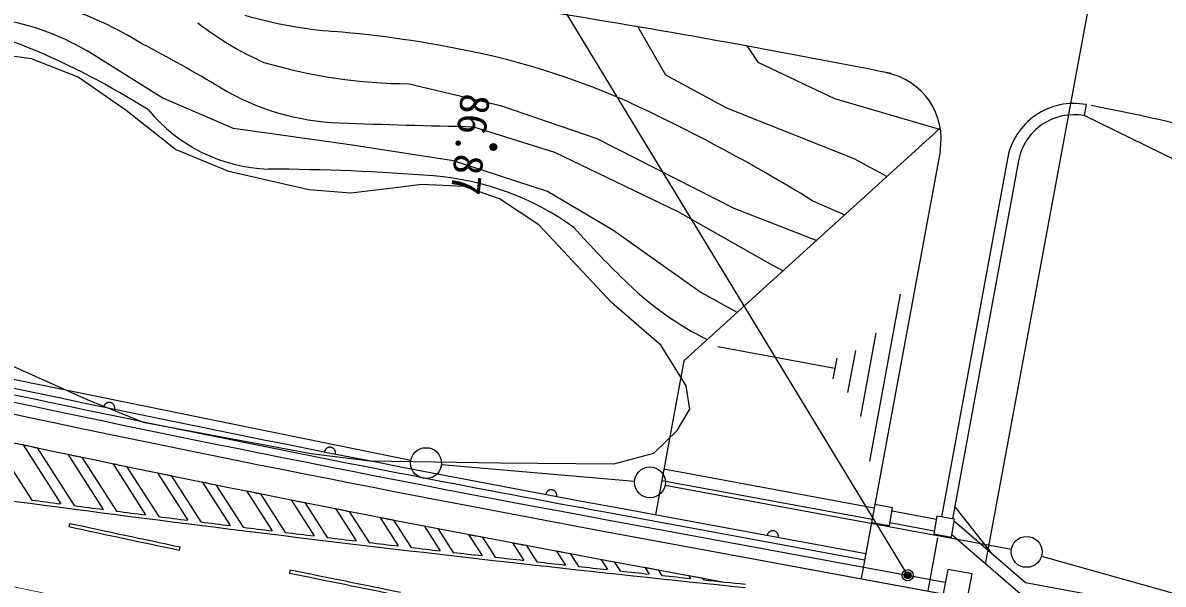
# Model space of a CAD drawing. Units: millimetres, scale not verified. Extents: x 40000 to 680000, y 20000 to 380000.
# Drawn here: x 429847 to 480462, y 291875 to 316791 of the extents above; entities that cross this region are included whole.
import ezdxf
from ezdxf.enums import TextEntityAlignment as Align

# ---------------------------------------------------------------- set-up
doc = ezdxf.new("R2010")
doc.units = ezdxf.units.MM
doc.header["$LTSCALE"] = 1000
doc.header["$PDMODE"] = 32
doc.header["$PDSIZE"] = 500
doc.linetypes.add('CHAIN', pattern=[18.5, 12, -1.5, 3.5, -1.5])
for name, color, linetype, lineweight in [('M-BGD', 7, 'Continuous', 25), ('M-BMK', 2, 'CHAIN', 13), ('M-STR-STRC', 7, 'Continuous', 25)]:
    doc.layers.add(name, color=color, linetype=linetype, lineweight=lineweight)
doc.styles.add('ＭＳ ゴシック', font='')
doc.styles.get('ＭＳ ゴシック').set_extended_font_data('MS Gothic')

msp = doc.modelspace()

# ---------------------------------------------------------------- linework, layer by layer
at = {"layer": 'M-BGD'}
for p, q in [((472569, 292764), (479867, 332059)), ((477044, 313162), (476954, 312671)), ((459183, 301784), (470570, 312108)), ((470530, 312072), (470577, 312058)), ((470530, 312072), (470577, 312058)), ((450765, 311342), (450701, 311216)), ((470559, 311082), (467060, 292123)), ((473549, 310757), (470616, 294863)), ((474041, 310666), (471108, 294772)), ((464873, 308911), (466335, 308269)), ((464873, 308911), (466335, 308269)), ((470144, 308940), (470161, 308931)), ((470144, 308940), (470161, 308931)), ((468793, 304746), (467426, 297336)), ((467710, 303030), (467027, 299325)), ((465886, 301451), (460699, 302408)), ((466798, 302241), (466457, 300388)), ((459183, 301784), (457923, 294958)), ((465972, 301914), (465801, 300988)), ((428997, 301062), (447071, 297384)), ((428486, 298352), (430241, 295611)), ((429860, 298060), (431539, 295439)), ((430478, 297930), (432123, 295362)), ((431851, 297641), (433419, 295193)), ((432468, 297512), (434002, 295117)), ((433838, 297227), (435296, 294950)), ((448429, 297188), (456997, 296455)), ((434454, 297099), (435878, 294876)), ((435822, 296818), (437171, 294711)), ((436437, 296692), (437752, 294638)), ((458298, 296993), (467641, 295269)), ((437803, 296413), (439044, 294476)), ((438417, 296289), (439624, 294404)), ((458204, 296482), (467546, 294758)), ((458357, 296272), (473724, 293436)), ((439781, 296013), (440914, 294245)), ((440394, 295890), (441494, 294173)), ((441756, 295619), (442782, 294017)), ((442368, 295497), (443361, 293947)), ((443727, 295228), (444647, 293793)), ((444339, 295108), (445226, 293724)), ((455736, 295362), (467265, 293234)), ((468427, 295124), (470394, 294761)), ((471207, 295307), (472809, 293275)), ((445696, 294843), (446510, 293572)), ((446307, 294724), (447088, 293504)), ((455625, 294762), (470792, 291963)), ((468333, 294613), (470300, 294250)), ((471192, 294673), (474345, 291948)), ((431929, 294576), (431897, 294429)), ((447662, 294462), (448371, 293355)), ((448271, 294345), (448948, 293288)), ((449625, 294086), (450230, 293142)), ((455531, 294250), (486221, 288587)), ((455531, 294250), (470697, 291452)), ((471082, 294081), (474112, 291462)), ((450233, 293970), (450806, 293076)), ((451584, 293715), (452086, 292932)), ((452192, 293600), (452661, 292868)), ((470444, 293929), (470010, 291579)), ((436819, 293535), (436788, 293388)), ((453541, 293348), (453940, 292726)), ((454148, 293235), (454515, 292663)), ((475061, 293125), (486304, 289958)), ((455304, 293021), (456101, 292874)), ((455304, 293021), (460990, 291972)), ((455495, 292986), (455792, 292523)), ((456101, 292874), (456366, 292461)), ((457448, 292626), (458054, 292514)), ((457448, 292626), (457641, 292324)), ((441714, 292518), (441684, 292371)), ((458054, 292514), (458214, 292263)), ((459401, 292265), (460007, 292153)), ((459401, 292265), (459488, 292128)), ((460007, 292153), (460061, 292068)), ((474345, 291948), (486232, 289755))]:
    msp.add_line(p, q, dxfattribs=at)
for points in [[(457144, 316616), (458374, 314489), (461087, 313017), (466727, 310769), (468215, 309973)], [(457144, 316616), (458374, 314489), (461087, 313017), (466727, 310769), (468215, 309973)], [(428212, 302078), (432709, 300077), (435185, 299072), (442652, 297680), (445247, 297352), (451022, 297268), (456079, 297221), (457861, 297692), (458890, 298691), (459448, 299637), (459288, 300677), (458186, 302470), (455969, 304377), (452752, 307831), (451001, 308972), (449435, 309521), (447564, 309615), (446131, 309435), (444403, 309228), (442539, 309375), (438988, 310188), (436624, 311175), (434434, 312894), (432305, 314380), (430237, 315196), (428146, 315470)], [(461560, 303940), (459892, 304854), (456040, 307593), (453142, 309307), (448965, 310671), (444464, 311353), (439205, 312096), (436034, 313467), (432937, 315396)], [(461982, 315762), (462469, 315050), (465877, 313432), (470530, 312072)], [(461982, 315762), (462469, 315050), (465877, 313432), (470530, 312072)], [(446993, 314087), (451056, 313122), (455323, 311661), (461406, 308569), (465084, 307135)], [(488193, 289393), (493648, 291433), (495244, 292637), (496506, 294298), (497162, 296096), (497294, 302787), (496114, 304999), (494554, 306135), (488956, 307978), (486551, 308454), (481765, 310324), (476953, 312671)], [(449852, 312181), (453445, 311046), (458925, 308422), (463120, 306032), (463588, 305779)], [(467211, 292939), (455682, 295067), (455167, 295162), (454652, 295257), (454137, 295353), (453622, 295449), (453107, 295545), (452592, 295642), (452077, 295739), (451563, 295836), (451048, 295933), (450533, 296031), (450019, 296129), (449504, 296227), (448990, 296325), (448475, 296424), (447961, 296523), (447447, 296622), (446932, 296722), (446418, 296821), (445904, 296922), (445390, 297022), (444876, 297123), (444362, 297223), (443848, 297325), (443334, 297426), (442820, 297528), (442307, 297630), (441793, 297732), (441279, 297834), (440766, 297937), (440252, 298040), (439738, 298144), (439225, 298247), (438712, 298351), (438198, 298455), (437685, 298560), (437172, 298664), (436659, 298769), (436145, 298875), (435632, 298980), (435119, 299086), (434606, 299192), (434094, 299298), (433581, 299405), (433068, 299512), (432555, 299619), (432043, 299726), (431530, 299834), (431017, 299942), (430505, 300050), (429992, 300159), (429480, 300267)], [(433925, 299640), (433925, 299641), (433926, 299642), (433926, 299643), (433926, 299644), (433926, 299645), (433927, 299647), (433927, 299648), (433927, 299649), (433927, 299650), (433927, 299651), (433927, 299652), (433928, 299653), (433928, 299655), (433928, 299656), (433928, 299657), (433928, 299658), (433928, 299659), (433929, 299660), (433929, 299662), (433929, 299663), (433929, 299664), (433929, 299665), (433929, 299666), (433929, 299667), (433929, 299669), (433930, 299670), (433930, 299671), (433930, 299672), (433930, 299673), (433930, 299674), (433930, 299676), (433930, 299677), (433930, 299678), (433930, 299679), (433930, 299680), (433930, 299682), (433930, 299683), (433930, 299684), (433930, 299685), (433930, 299686), (433930, 299687), (433930, 299689), (433930, 299690), (433930, 299691), (433930, 299692), (433930, 299693), (433930, 299694), (433930, 299696), (433930, 299697), (433930, 299698), (433930, 299699), (433930, 299700), (433930, 299701), (433930, 299703), (433930, 299704), (433930, 299705), (433930, 299706), (433930, 299707), (433930, 299708), (433930, 299710), (433930, 299711), (433929, 299712), (433929, 299713), (433928, 299724), (433926, 299736), (433924, 299747), (433921, 299758), (433918, 299768), (433914, 299779), (433910, 299789), (433905, 299800), (433900, 299810), (433895, 299820), (433888, 299829), (433882, 299838), (433875, 299847), (433868, 299856), (433860, 299864), (433852, 299872), (433844, 299880), (433835, 299887), (433826, 299894), (433817, 299900), (433807, 299906), (433797, 299912), (433787, 299917), (433777, 299921), (433766, 299925), (433756, 299929), (433745, 299932), (433734, 299935), (433723, 299937), (433712, 299939), (433700, 299940), (433689, 299940), (433678, 299940), (433667, 299940), (433658, 299939), (433644, 299938), (433633, 299936), (433622, 299934), (433611, 299931), (433600, 299927), (433590, 299923), (433579, 299919), (433569, 299914), (433559, 299909), (433549, 299903), (433540, 299897), (433531, 299891), (433522, 299884), (433513, 299876), (433505, 299869), (433497, 299860), (433490, 299852), (433482, 299843), (433476, 299834), (433469, 299825), (433464, 299815), (433458, 299805), (433453, 299795), (433449, 299785), (433445, 299774), (433441, 299763), (433438, 299752), (433436, 299741)], [(443726, 297654), (443726, 297655), (443727, 297657), (443727, 297658), (443727, 297659), (443727, 297660), (443727, 297661), (443728, 297662), (443728, 297663), (443728, 297664), (443728, 297666), (443728, 297667), (443728, 297668), (443729, 297669), (443729, 297670), (443729, 297671), (443729, 297672), (443729, 297673), (443729, 297675), (443729, 297676), (443730, 297677), (443730, 297678), (443730, 297679), (443730, 297680), (443730, 297681), (443730, 297682), (443730, 297684), (443730, 297685), (443730, 297686), (443730, 297687), (443730, 297688), (443731, 297689), (443731, 297690), (443731, 297691), (443731, 297693), (443731, 297694), (443731, 297695), (443731, 297696), (443731, 297697), (443731, 297698), (443731, 297699), (443731, 297701), (443731, 297702), (443731, 297703), (443731, 297704), (443731, 297705), (443731, 297706), (443731, 297707), (443731, 297708), (443731, 297710), (443731, 297711), (443731, 297712), (443731, 297713), (443731, 297714), (443731, 297715), (443731, 297716), (443730, 297718), (443730, 297719), (443730, 297720), (443730, 297721), (443730, 297722), (443730, 297723), (443730, 297724), (443730, 297725), (443729, 297737), (443727, 297748), (443724, 297759), (443722, 297770), (443718, 297781), (443715, 297792), (443710, 297802), (443706, 297812), (443700, 297822), (443695, 297832), (443689, 297842), (443682, 297851), (443675, 297860), (443668, 297869), (443660, 297877), (443652, 297885), (443644, 297892), (443635, 297900), (443626, 297906), (443617, 297913), (443607, 297919), (443597, 297924), (443587, 297929), (443576, 297934), (443566, 297938), (443555, 297942), (443544, 297945), (443533, 297947), (443522, 297949), (443511, 297951), (443500, 297952), (443488, 297953), (443477, 297953), (443466, 297952), (443458, 297952), (443443, 297950), (443432, 297948), (443421, 297945), (443410, 297943), (443399, 297939), (443389, 297935), (443378, 297931), (443368, 297926), (443358, 297920), (443348, 297915), (443339, 297908), (443330, 297902), (443321, 297895), (443312, 297887), (443304, 297879), (443296, 297871), (443289, 297863), (443282, 297854), (443275, 297845), (443269, 297835), (443263, 297825), (443258, 297815), (443253, 297805), (443248, 297795), (443244, 297784), (443241, 297773), (443238, 297762), (443236, 297751)], [(453547, 295768), (453547, 295769), (453547, 295770), (453547, 295771), (453547, 295772), (453548, 295774), (453548, 295775), (453548, 295776), (453548, 295777), (453548, 295778), (453548, 295779), (453549, 295780), (453549, 295781), (453549, 295782), (453549, 295783), (453549, 295784), (453549, 295785), (453549, 295787), (453549, 295788), (453550, 295789), (453550, 295790), (453550, 295791), (453550, 295792), (453550, 295793), (453550, 295794), (453550, 295795), (453550, 295796), (453550, 295797), (453550, 295798), (453550, 295800), (453551, 295801), (453551, 295802), (453551, 295803), (453551, 295804), (453551, 295805), (453551, 295806), (453551, 295807), (453551, 295808), (453551, 295809), (453551, 295811), (453551, 295812), (453551, 295813), (453551, 295814), (453551, 295815), (453551, 295816), (453551, 295817), (453551, 295818), (453551, 295819), (453551, 295820), (453551, 295821), (453551, 295823), (453551, 295824), (453551, 295825), (453551, 295826), (453551, 295827), (453551, 295828), (453550, 295829), (453550, 295830), (453550, 295831), (453550, 295832), (453550, 295833), (453550, 295835), (453550, 295836), (453550, 295837), (453549, 295848), (453547, 295859), (453544, 295870), (453542, 295881), (453538, 295892), (453535, 295903), (453530, 295914), (453525, 295924), (453520, 295934), (453515, 295944), (453508, 295953), (453502, 295963), (453495, 295972), (453488, 295980), (453480, 295989), (453472, 295997), (453463, 296004), (453454, 296011), (453445, 296018), (453436, 296025), (453426, 296030), (453416, 296036), (453406, 296041), (453396, 296045), (453385, 296050), (453374, 296053), (453363, 296056), (453352, 296059), (453341, 296061), (453330, 296062), (453318, 296063), (453307, 296064), (453296, 296064), (453284, 296064), (453278, 296063), (453262, 296061), (453250, 296059), (453239, 296056), (453228, 296053), (453218, 296050), (453207, 296046), (453197, 296041), (453186, 296036), (453176, 296031), (453167, 296025), (453157, 296019), (453148, 296012), (453139, 296005), (453131, 295997), (453123, 295989), (453115, 295981), (453107, 295972), (453100, 295963), (453094, 295954), (453088, 295945), (453082, 295935), (453077, 295925), (453072, 295914), (453068, 295904), (453064, 295893), (453060, 295882), (453058, 295871), (453055, 295860)], [(463380, 293951), (463380, 293952), (463381, 293953), (463381, 293954), (463381, 293955), (463381, 293956), (463381, 293957), (463381, 293959), (463382, 293960), (463382, 293961), (463382, 293962), (463382, 293963), (463382, 293964), (463382, 293965), (463382, 293966), (463383, 293967), (463383, 293968), (463383, 293969), (463383, 293970), (463383, 293971), (463383, 293973), (463383, 293974), (463383, 293975), (463383, 293976), (463384, 293977), (463384, 293978), (463384, 293979), (463384, 293980), (463384, 293981), (463384, 293982), (463384, 293983), (463384, 293984), (463384, 293985), (463384, 293987), (463384, 293988), (463384, 293989), (463384, 293990), (463384, 293991), (463384, 293992), (463384, 293993), (463384, 293994), (463384, 293995), (463384, 293996), (463384, 293997), (463384, 293998), (463384, 294000), (463384, 294001), (463384, 294002), (463384, 294003), (463384, 294004), (463384, 294005), (463384, 294006), (463384, 294007), (463384, 294008), (463384, 294009), (463384, 294010), (463384, 294011), (463384, 294013), (463384, 294014), (463384, 294015), (463384, 294016), (463383, 294017), (463383, 294018), (463383, 294019), (463382, 294030), (463380, 294042), (463378, 294053), (463375, 294064), (463372, 294075), (463368, 294085), (463364, 294096), (463359, 294106), (463354, 294116), (463348, 294126), (463342, 294136), (463335, 294145), (463328, 294154), (463321, 294163), (463313, 294171), (463305, 294179), (463297, 294187), (463288, 294194), (463279, 294201), (463269, 294207), (463259, 294213), (463249, 294218), (463239, 294223), (463229, 294228), (463218, 294232), (463207, 294236), (463196, 294239), (463185, 294241), (463174, 294243), (463163, 294245), (463151, 294246), (463140, 294246), (463129, 294246), (463117, 294246), (463112, 294245), (463095, 294243), (463084, 294241), (463072, 294239), (463061, 294236), (463051, 294232), (463040, 294228), (463030, 294223), (463019, 294218), (463009, 294213), (463000, 294207), (462990, 294201), (462981, 294194), (462972, 294187), (462964, 294179), (462956, 294171), (462948, 294163), (462940, 294154), (462933, 294145), (462927, 294136), (462921, 294126), (462915, 294117), (462910, 294106), (462905, 294096), (462901, 294086), (462897, 294075), (462894, 294064), (462891, 294053), (462888, 294042)]]:
    msp.add_lwpolyline(points, dxfattribs=at)
for points in [[(467521, 294620), (468308, 294475), (468453, 295262), (467666, 295407)], [(470275, 294112), (471061, 293967), (471206, 294754), (470420, 294899)], [(470697, 291452), (471779, 291252), (471979, 292334), (470897, 292534)]]:
    msp.add_lwpolyline(points, close=True, dxfattribs=at)
for centre, radius in [((450733, 311279), 150), ((450733, 311279), 120), ((450733, 311279), 99.9), ((450733, 311279), 89.9), ((450733, 311279), 60), ((450733, 311279), 30), ((447745, 297247), 687), ((457682, 296396), 687), ((474400, 293311), 687)]:
    msp.add_circle(centre, radius, dxfattribs=at)
for centre, radius, start, end in [((425997, 300979), 17465, 58.3628, 71.8216), ((389046, -83598), 405965, 79.99444, 81.06712), ((426909, 305662), 11450, 58.2298, 80.5917), ((445354, 336964), 20629, 254.1028, 265.2447), ((445354, 336964), 20629, 254.1028, 265.2447), ((425392, 304252), 12364, 67.4475, 92.8743), ((446171, 327769), 13920, 232.0626, 246.1803), ((439443, 265912), 50668, 78.2654, 85.2447), ((439443, 265912), 50668, 78.2654, 85.2447), ((405734, 259078), 63942, 59.0525, 62.60237), ((389046, -83598), 405965, 78.72982, 79.99444), ((416662, 283230), 35127, 57.7206, 67.4475), ((442679, 281491), 34757, 66.8411, 78.2654), ((442679, 281491), 34757, 66.8411, 78.2654), ((447057, 336910), 22823, 253.4318, 269.8374), ((467608, 311627), 3000, 349.5451, 79.2683), ((444301, 323398), 11055, 239.0525, 267.8874), ((423255, 240974), 79671, 58.5083, 65.4565), ((423255, 240974), 79671, 58.5083, 65.4565), ((440998, 317507), 7215, 219.3892, 267.9608), ((476499, 310212), 3000, 79.5324, 169.5451), ((454764, 198058), 117241, 75.43973, 78.93644), ((457152, 671773), 359667, 267.8874, 268.83691), ((476499, 310212), 2500, 79.5324, 169.5451), ((440442, 213941), 96355, 85.44642, 89.82253), ((447118, 297765), 12266, 54.1289, 85.4464), ((488179, 337982), 45433, 221.7913, 226.1785), ((466642, 315540), 14328, 226.1785, 243.3921), ((635632, 1270273), 991370, 257.63847, 259.54506), ((635632, 1270273), 991980, 257.63847, 259.54506), ((635632, 1270273), 992500, 257.63847, 259.54506), ((635632, 1270273), 992500, 257.63847, 259.54506), ((635632, 1270273), 993750, 257.63847, 259.54506), ((635632, 1270273), 993750, 258.04952, 258.08594), ((635632, 1270273), 993750, 258.1668, 258.20314), ((635632, 1270273), 993750, 258.28383, 258.32011), ((635632, 1270273), 993750, 258.40064, 258.43684), ((570019, 1344915), 1058723, 261.97619, 264.1389), ((635632, 1270273), 993750, 258.51721, 258.55334), ((570019, 1344915), 1058573, 262.41229, 262.48315), ((635632, 1270273), 993750, 258.63356, 258.66962), ((635632, 1270273), 993750, 258.74967, 258.78566), ((570019, 1344915), 1058573, 262.51501, 262.58575), ((570019, 1344915), 1058573, 262.61757, 262.68821), ((635632, 1270273), 993750, 258.86556, 258.90148), ((570019, 1344915), 1058573, 262.71997, 262.79051), ((570019, 1344915), 1058573, 262.82222, 262.89265), ((635632, 1270273), 993750, 258.98123, 259.01708), ((654456, 1328068), 1057328, 257.84881, 258.11977), ((654456, 1328068), 1057178, 257.84881, 258.11977), ((570019, 1344915), 1058573, 262.92432, 262.99465), ((570019, 1344915), 1058573, 263.02627, 263.0965), ((635632, 1270273), 993750, 259.09667, 259.13245), ((635632, 1270273), 993750, 259.21189, 259.24761), ((570019, 1344915), 1058573, 263.12807, 263.1982), ((570019, 1344915), 1058573, 263.22973, 263.29974), ((635632, 1270273), 993750, 259.3269, 259.36254), ((570019, 1344915), 1058573, 263.33123, 263.40115), ((570019, 1344915), 1058573, 263.43259, 263.5024), ((570019, 1344915), 1058573, 263.5338, 263.60351), ((635632, 1270273), 993750, 259.44168, 259.47726), ((570019, 1344915), 1058573, 263.63486, 263.70448), ((570019, 1344915), 1058573, 263.73578, 263.8053), ((654456, 1328068), 1057328, 258.39074, 258.6617), ((654456, 1328068), 1057178, 258.39074, 258.6617), ((570019, 1344915), 1058573, 263.83656, 263.90598), ((570019, 1344915), 1058573, 263.93719, 264.00652), ((570019, 1344915), 1058573, 264.03769, 264.13923)]:
    msp.add_arc(centre, radius, start, end, dxfattribs=at)
at = {"layer": 'M-BMK'}
msp.add_arc((635632, 1270273), 1000000, 254.60294, 259.54506, dxfattribs=at)
at = {"layer": 'M-STR-STRC'}
msp.add_line((449296, 324890), (469043, 292400), dxfattribs=at)
for radius in [150, 120, 90, 60, 30]:
    msp.add_circle((469121, 292271), radius, dxfattribs=at)
msp.add_point((469121, 292271), dxfattribs=at)

# ---------------------------------------------------------------- texts
at = {"layer": 'M-BGD', "style": 'ＭＳ ゴシック'}
msp.add_text('86.87', height=1320, rotation=264.113, dxfattribs=at).set_placement((450614, 313557), align=Align.TOP_LEFT)

doc.saveas('drawing.dxf')
